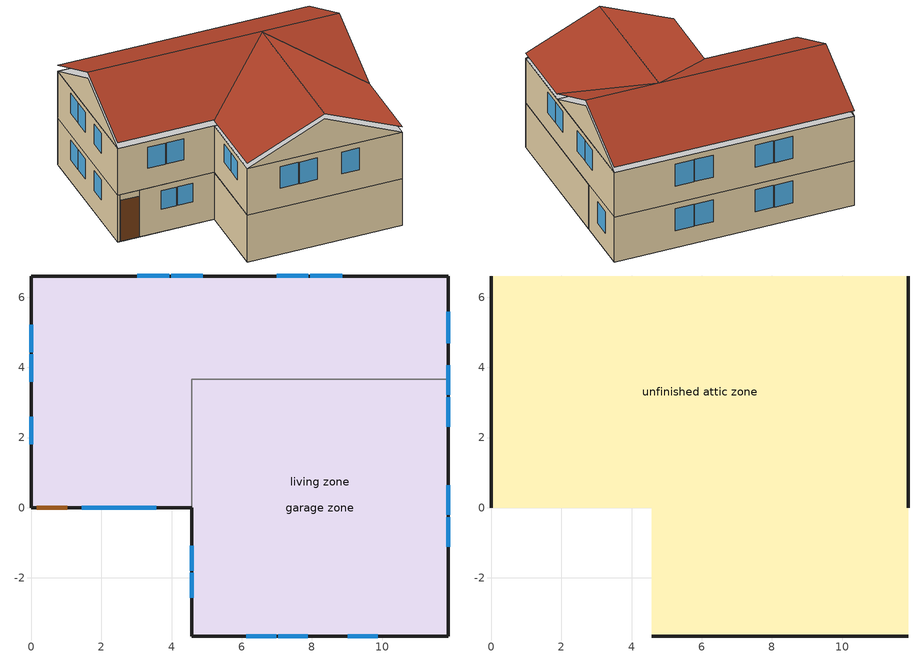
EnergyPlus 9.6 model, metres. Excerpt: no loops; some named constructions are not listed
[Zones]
garage zone
 floor foundation (FloorFndGrndUnfinSlab): 4.57,-3.66 4.57,3.66 11.89,3.66 11.89,-3.66 z0
 wall outside (WallExtUninsUnfin): 4.57,0 4.57,-3.66 11.89,-3.66 11.89,3.66 z0:2.44
 wall to living zone (WallIntFinInsUnfin Reversed): 11.89,3.66 4.57,3.66 4.57,0 z0:2.44
living zone
 floor to garage zone (FloorFinInsUnfin): 11.89,3.66 11.89,-3.66 4.57,-3.66 4.57,3.66 z2.44
 floor foundation (FloorFndGrndFinSlab): 0,0 0,6.6 11.89,6.6 11.89,3.66 4.57,3.66 4.57,0 z0
 wall outside (WallExtInsFin): 11.89,3.66 11.89,6.6 0,6.6 0,0 0.13,0 1.05,0 4.57,0 z0:2.44; 0,6.6 0,0 4.57,0 4.57,-3.66 11.89,-3.66 11.89,6.6 0,6.6 z2.44:4.88
 window (WindowConstruction): 11.89,4.68 11.89,5.58 z0.94:2.13; 2.06,0 2.78,0 / 2.84,0 3.56,0 z1.18:2.13; 0,5.21 0,4.43 / 0,4.37 0,3.59 / 0,2.59 0,1.81 z3.54:4.57; 8.86,6.6 7.96,6.6 / 7.89,6.6 6.99,6.6 / 4.9,6.6 3.99,6.6 / 3.93,6.6 3.03,6.6 z3.37:4.57; 11.89,-1.11 11.89,-0.27 / 11.89,-0.21 11.89,0.63 / 11.89,2.31 11.89,3.15 / 11.89,3.21 11.89,4.05 / 6.13,-3.66 6.98,-3.66 / 7.04,-3.66 7.89,-3.66 / 9.03,-3.66 9.87,-3.66 z3.45:4.57; 4.57,-1.09 4.57,-1.8 / 4.57,-1.86 4.57,-2.57 z3.63:4.57; 1.44,0 2.26,0 / 2.32,0 3.13,0 z3.48:4.57; 0,5.21 0,4.43 / 0,4.37 0,3.59 / 0,2.59 0,1.81 z1.1:2.13; 8.86,6.6 7.96,6.6 / 7.89,6.6 6.99,6.6 / 4.9,6.6 3.99,6.6 / 3.93,6.6 3.03,6.6 z0.93:2.13
 door (Door): 0.15,0 1.02,0 z0:2.13
unfinished attic zone
 floor to living zone (FloorFinInsUnfinAttic): 11.89,6.6 11.89,0 0,0 0,6.6 z4.88; 4.57,-3.66 4.57,0 11.89,0 11.89,-3.66 z4.88
 wall outside (WallExtUninsUnfin): 0,3.3,6.53 0,6.6,4.88 0,0,4.88; 11.89,3.3,6.53 11.89,0,4.88 11.89,6.6,4.88; 4.57,-3.66,4.88 11.89,-3.66,4.88 8.23,-3.66,6.52
 roof outside (RoofUnfinInsExt): 0,3.3,6.83 11.89,3.3,6.83 11.89,6.6,5.18 0,6.6,5.18; 4.57,0,5.15 4.57,-3.66,5.15 8.23,-3.66,6.79 8.23,3.28,6.79; 11.89,0,5.15 8.23,3.28,6.79 8.23,-3.66,6.79 11.89,-3.66,5.15; 0,3.3,6.83 0,0,5.18 4.57,0,5.18 8.23,3.28,6.82 11.89,0,5.18 11.89,3.3,6.83
[Material] Roughness=Rough
Name | Thickness {m} | Conductivity {W/m-K} | Density {kg/m3} | Specific Heat {J/kg-K} | Thermal Absorptance | Solar Absorptance | Visible Absorptance
Drywall 0.5 in. | 0.0127 | 0.160291 | 801 | 837.4 | 0.9 | 0.5 | 0.1
Floor Covering | 0.0127 | 0.0433444 | 54.468 | 1339.84 | 0.9 | 0.9 | 0.7
FloorIns | 0.1397 | 1.90491 | 67.691 | 1210.98 | 0.82 | 0.3 | 0.3
FloorUAAdditionalCeilingIns | 0.196342 | 0.0539976 | 16.02 | 1046.75 | 0.9 | 0.7 | 0.7
FloorUATrussandIns | 0.0889 | 0.0564573 | 50.7834 | 1165.1 | 0.9 | 0.5 | 0.9
RoofSheathing | 0.01905 | 0.115458 | 512.64 | 1214.23 | 0.82 | 0.3 | 0.3
WallSheathing | 0.0127 | 0.115458 | 512.64 | 1214.23 | 0.82 | 0.3 | 0.3
WallStudAndCavity 1 | 0.0889 | 0.0607137 | 162.403 | 1178.92 | 0.82 | 0.3 | 0.82
Wood Floor | 0.015875 | 0.115458 | 544.68 | 1214.23 | 0.9 | 0.7 | 0.7
[Construction]
FloorFinInsUnfin Reversed: Floor Covering, Wood Floor, RoofSheathing, FloorIns
FloorFinInsUnfinAttic Reversed: FloorUAAdditionalCeilingIns, FloorUATrussandIns, Drywall 0.5 in.
WallIntFinInsUnfin: WallSheathing, WallStudAndCavity 1
[Schedule:Day:Interval]
res mv_1 bath exhaust schedule allday1; res mv_1 bath exhaust schedule allday10; res mv_1 bath exhaust schedule allday11; res mv_1 bath exhaust schedule allday12; res mv_1 bath exhaust schedule allday2; res mv_1 bath exhaust schedule allday3; res mv_1 bath exhaust schedule allday4; res mv_1 bath exhaust schedule allday5; res mv_1 bath exhaust schedule allday6; res mv_1 bath exhaust schedule allday7; res mv_1 bath exhaust schedule allday8; res mv_1 bath exhaust schedule allday9: No, 20:00, 0, 21:00, 1, 24:00, 0
res mv_1 bath exhaust schedule summer design; res mv_1 range exhaust schedule summer design: No, 24:00, 1
res mv_1 bath exhaust schedule winter design; res mv_1 range exhaust schedule winter design; Schedule Day 11; Schedule Day 12; Schedule Day 15; Schedule Day 16: No, 24:00, 0
res mv_1 range exhaust schedule allday1; res mv_1 range exhaust schedule allday10; res mv_1 range exhaust schedule allday11; res mv_1 range exhaust schedule allday12; res mv_1 range exhaust schedule allday2; res mv_1 range exhaust schedule allday3; res mv_1 range exhaust schedule allday4; res mv_1 range exhaust schedule allday5; res mv_1 range exhaust schedule allday6; res mv_1 range exhaust schedule allday7; res mv_1 range exhaust schedule allday8; res mv_1 range exhaust schedule allday9: No, 13:00, 0, 14:00, 1, 24:00, 0
res nv_1 availability schedule allday1 on; res nv_1 availability schedule allday1 on 1; res nv_1 availability schedule allday1 on 10; res nv_1 availability schedule allday1 on 11; res nv_1 availability schedule allday1 on 2; res nv_1 availability schedule allday1 on 3; res nv_1 availability schedule allday1 on 4; res nv_1 availability schedule allday1 on 5; res nv_1 availability schedule allday1 on 6; res nv_1 availability schedule allday1 on 7; res nv_1 availability schedule allday1 on 8; res nv_1 availability schedule allday1 on 9: No, 01:00, 1, 02:00, 1, 03:00, 1, 04:00, 1, 05:00, 1, 06:00, 1, 07:00, 1, 08:00, 1, 09:00, 1, 10:00, 1, 11:00, 1, 12:00, 1, 13:00, 1, 14:00, 1, 15:00, 1, 16:00, 1, 17:00, 1, 18:00, 1, 19:00, 1, 20:00, 1, 21:00, 1, 22:00, 1, 23:00, 1, 24:00, 1
res nv_1 temp schedule allday1; res nv_1 temp schedule allday11; res nv_1 temp schedule allday12; res nv_1 temp schedule allday2; res nv_1 temp schedule allday3: No, 24:00, 23.3333
res nv_1 temp schedule allday10; res nv_1 temp schedule allday4; res nv_1 temp schedule allday5: No, 24:00, 21.6667
res nv_1 temp schedule allday6; res nv_1 temp schedule allday7; res nv_1 temp schedule allday8; res nv_1 temp schedule allday9: No, 06:00, 18.3333, 21:00, 21.6667, 24:00, 18.3333
[Schedule:Week:Daily]
res nv_1 avail schedule Week Rule - Apr30-May27: Schedule Day 12, res nv_1 availability schedule allday1 on 4, Schedule Day 12, res nv_1 availability schedule allday1 on 4, Schedule Day 12, res nv_1 availability schedule allday1 on 4, Schedule Day 12, Schedule Day 12, Schedule Day 12, Schedule Day 12, Schedule Day 12, Schedule Day 12
res nv_1 avail schedule Week Rule - May28-Jun3: Schedule Day 12, res nv_1 availability schedule allday1 on 4, Schedule Day 12, res nv_1 availability schedule allday1 on 4, Schedule Day 12, res nv_1 availability schedule allday1 on 5, Schedule Day 12, Schedule Day 12, Schedule Day 12, Schedule Day 12, Schedule Day 12, Schedule Day 12
res nv_1 avail schedule Week Rule - Jun4-Jul1: Schedule Day 12, res nv_1 availability schedule allday1 on 5, Schedule Day 12, res nv_1 availability schedule allday1 on 5, Schedule Day 12, res nv_1 availability schedule allday1 on 5, Schedule Day 12, Schedule Day 12, Schedule Day 12, Schedule Day 12, Schedule Day 12, Schedule Day 12
res nv_1 avail schedule Week Rule - Jul2-Jul29: Schedule Day 12, res nv_1 availability schedule allday1 on 6, Schedule Day 12, res nv_1 availability schedule allday1 on 6, Schedule Day 12, res nv_1 availability schedule allday1 on 6, Schedule Day 12, Schedule Day 12, Schedule Day 12, Schedule Day 12, Schedule Day 12, Schedule Day 12
res nv_1 avail schedule Week Rule - Jul30-Aug5: Schedule Day 12, res nv_1 availability schedule allday1 on 6, Schedule Day 12, res nv_1 availability schedule allday1 on 7, Schedule Day 12, res nv_1 availability schedule allday1 on 7, Schedule Day 12, Schedule Day 12, Schedule Day 12, Schedule Day 12, Schedule Day 12, Schedule Day 12
res nv_1 avail schedule Week Rule - Aug6-Aug26: Schedule Day 12, res nv_1 availability schedule allday1 on 7, Schedule Day 12, res nv_1 availability schedule allday1 on 7, Schedule Day 12, res nv_1 availability schedule allday1 on 7, Schedule Day 12, Schedule Day 12, Schedule Day 12, Schedule Day 12, Schedule Day 12, Schedule Day 12
res nv_1 avail schedule Week Rule - Aug27-Sep2: Schedule Day 12, res nv_1 availability schedule allday1 on 7, Schedule Day 12, res nv_1 availability schedule allday1 on 7, Schedule Day 12, res nv_1 availability schedule allday1 on 8, Schedule Day 12, Schedule Day 12, Schedule Day 12, Schedule Day 12, Schedule Day 12, Schedule Day 12
res nv_1 avail schedule Week Rule - Sep3-Sep30: Schedule Day 12, res nv_1 availability schedule allday1 on 8, Schedule Day 12, res nv_1 availability schedule allday1 on 8, Schedule Day 12, res nv_1 availability schedule allday1 on 8, Schedule Day 12, Schedule Day 12, Schedule Day 12, Schedule Day 12, Schedule Day 12, Schedule Day 12
res nv_1 avail schedule Week Rule - Oct1-Oct28: Schedule Day 12, res nv_1 availability schedule allday1 on 9, Schedule Day 12, res nv_1 availability schedule allday1 on 9, Schedule Day 12, res nv_1 availability schedule allday1 on 9, Schedule Day 12, Schedule Day 12, Schedule Day 12, Schedule Day 12, Schedule Day 12, Schedule Day 12
res nv_1 avail schedule Week Rule - Oct29-Nov4: Schedule Day 12, res nv_1 availability schedule allday1 on 9, Schedule Day 12, res nv_1 availability schedule allday1 on 10, Schedule Day 12, res nv_1 availability schedule allday1 on 10, Schedule Day 12, Schedule Day 12, Schedule Day 12, Schedule Day 12, Schedule Day 12, Schedule Day 12
res nv_1 avail schedule Week Rule - Nov5-Nov25: Schedule Day 12, res nv_1 availability schedule allday1 on 10, Schedule Day 12, res nv_1 availability schedule allday1 on 10, Schedule Day 12, res nv_1 availability schedule allday1 on 10, Schedule Day 12, Schedule Day 12, Schedule Day 12, Schedule Day 12, Schedule Day 12, Schedule Day 12
res nv_1 avail schedule Week Rule - Nov26-Dec2: Schedule Day 12, res nv_1 availability schedule allday1 on 10, Schedule Day 12, res nv_1 availability schedule allday1 on 10, Schedule Day 12, res nv_1 availability schedule allday1 on 11, Schedule Day 12, Schedule Day 12, Schedule Day 12, Schedule Day 12, Schedule Day 12, Schedule Day 12
res nv_1 avail schedule Week Rule - Dec3-Dec31: Schedule Day 12, res nv_1 availability schedule allday1 on 11, Schedule Day 12, res nv_1 availability schedule allday1 on 11, Schedule Day 12, res nv_1 availability schedule allday1 on 11, Schedule Day 12, Schedule Day 12, Schedule Day 12, Schedule Day 12, Schedule Day 12, Schedule Day 12
res nv_1 temp schedule Week Rule - Jan1-Jan28: res nv_1 temp schedule allday1, res nv_1 temp schedule allday1, res nv_1 temp schedule allday1, res nv_1 temp schedule allday1, res nv_1 temp schedule allday1, res nv_1 temp schedule allday1, res nv_1 temp schedule allday1, Schedule Day 11, Schedule Day 11, Schedule Day 11, Schedule Day 11, Schedule Day 11
res nv_1 temp schedule Week Rule - Jan29-Feb4: res nv_1 temp schedule allday1, res nv_1 temp schedule allday1, res nv_1 temp schedule allday1, res nv_1 temp schedule allday2, res nv_1 temp schedule allday2, res nv_1 temp schedule allday2, res nv_1 temp schedule allday2, Schedule Day 11, Schedule Day 11, Schedule Day 11, Schedule Day 11, Schedule Day 11
res nv_1 temp schedule Week Rule - Feb5-Feb25: res nv_1 temp schedule allday2, res nv_1 temp schedule allday2, res nv_1 temp schedule allday2, res nv_1 temp schedule allday2, res nv_1 temp schedule allday2, res nv_1 temp schedule allday2, res nv_1 temp schedule allday2, Schedule Day 11, Schedule Day 11, Schedule Day 11, Schedule Day 11, Schedule Day 11
res nv_1 temp schedule Week Rule - Feb26-Mar4: res nv_1 temp schedule allday2, res nv_1 temp schedule allday2, res nv_1 temp schedule allday2, res nv_1 temp schedule allday3, res nv_1 temp schedule allday3, res nv_1 temp schedule allday3, res nv_1 temp schedule allday3, Schedule Day 11, Schedule Day 11, Schedule Day 11, Schedule Day 11, Schedule Day 11
res nv_1 temp schedule Week Rule - Mar5-Mar25: res nv_1 temp schedule allday3, res nv_1 temp schedule allday3, res nv_1 temp schedule allday3, res nv_1 temp schedule allday3, res nv_1 temp schedule allday3, res nv_1 temp schedule allday3, res nv_1 temp schedule allday3, Schedule Day 11, Schedule Day 11, Schedule Day 11, Schedule Day 11, Schedule Day 11
res nv_1 temp schedule Week Rule - Mar26-Apr1: res nv_1 temp schedule allday3, res nv_1 temp schedule allday3, res nv_1 temp schedule allday3, res nv_1 temp schedule allday3, res nv_1 temp schedule allday3, res nv_1 temp schedule allday3, res nv_1 temp schedule allday4, Schedule Day 11, Schedule Day 11, Schedule Day 11, Schedule Day 11, Schedule Day 11
res nv_1 temp schedule Week Rule - Apr2-Apr29: res nv_1 temp schedule allday4, res nv_1 temp schedule allday4, res nv_1 temp schedule allday4, res nv_1 temp schedule allday4, res nv_1 temp schedule allday4, res nv_1 temp schedule allday4, res nv_1 temp schedule allday4, Schedule Day 11, Schedule Day 11, Schedule Day 11, Schedule Day 11, Schedule Day 11
res nv_1 temp schedule Week Rule - Apr30-May6: res nv_1 temp schedule allday4, res nv_1 temp schedule allday5, res nv_1 temp schedule allday5, res nv_1 temp schedule allday5, res nv_1 temp schedule allday5, res nv_1 temp schedule allday5, res nv_1 temp schedule allday5, Schedule Day 11, Schedule Day 11, Schedule Day 11, Schedule Day 11, Schedule Day 11
res nv_1 temp schedule Week Rule - May7-May27: res nv_1 temp schedule allday5, res nv_1 temp schedule allday5, res nv_1 temp schedule allday5, res nv_1 temp schedule allday5, res nv_1 temp schedule allday5, res nv_1 temp schedule allday5, res nv_1 temp schedule allday5, Schedule Day 11, Schedule Day 11, Schedule Day 11, Schedule Day 11, Schedule Day 11
res nv_1 temp schedule Week Rule - May28-Jun3: res nv_1 temp schedule allday5, res nv_1 temp schedule allday5, res nv_1 temp schedule allday5, res nv_1 temp schedule allday5, res nv_1 temp schedule allday6, res nv_1 temp schedule allday6, res nv_1 temp schedule allday6, Schedule Day 11, Schedule Day 11, Schedule Day 11, Schedule Day 11, Schedule Day 11
res nv_1 temp schedule Week Rule - Jun4-Jun24: res nv_1 temp schedule allday6, res nv_1 temp schedule allday6, res nv_1 temp schedule allday6, res nv_1 temp schedule allday6, res nv_1 temp schedule allday6, res nv_1 temp schedule allday6, res nv_1 temp schedule allday6, Schedule Day 11, Schedule Day 11, Schedule Day 11, Schedule Day 11, Schedule Day 11
res nv_1 temp schedule Week Rule - Jun25-Jul1: res nv_1 temp schedule allday6, res nv_1 temp schedule allday6, res nv_1 temp schedule allday6, res nv_1 temp schedule allday6, res nv_1 temp schedule allday6, res nv_1 temp schedule allday6, res nv_1 temp schedule allday7, Schedule Day 11, Schedule Day 11, Schedule Day 11, Schedule Day 11, Schedule Day 11
res nv_1 temp schedule Week Rule - Jul2-Jul29: res nv_1 temp schedule allday7, res nv_1 temp schedule allday7, res nv_1 temp schedule allday7, res nv_1 temp schedule allday7, res nv_1 temp schedule allday7, res nv_1 temp schedule allday7, res nv_1 temp schedule allday7, Schedule Day 11, Schedule Day 11, Schedule Day 11, Schedule Day 11, Schedule Day 11
res nv_1 temp schedule Week Rule - Jul30-Aug5: res nv_1 temp schedule allday7, res nv_1 temp schedule allday7, res nv_1 temp schedule allday8, res nv_1 temp schedule allday8, res nv_1 temp schedule allday8, res nv_1 temp schedule allday8, res nv_1 temp schedule allday8, Schedule Day 11, Schedule Day 11, Schedule Day 11, Schedule Day 11, Schedule Day 11
res nv_1 temp schedule Week Rule - Aug6-Aug26: res nv_1 temp schedule allday8, res nv_1 temp schedule allday8, res nv_1 temp schedule allday8, res nv_1 temp schedule allday8, res nv_1 temp schedule allday8, res nv_1 temp schedule allday8, res nv_1 temp schedule allday8, Schedule Day 11, Schedule Day 11, Schedule Day 11, Schedule Day 11, Schedule Day 11
res nv_1 temp schedule Week Rule - Aug27-Sep2: res nv_1 temp schedule allday8, res nv_1 temp schedule allday8, res nv_1 temp schedule allday8, res nv_1 temp schedule allday8, res nv_1 temp schedule allday8, res nv_1 temp schedule allday9, res nv_1 temp schedule allday9, Schedule Day 11, Schedule Day 11, Schedule Day 11, Schedule Day 11, Schedule Day 11
res nv_1 temp schedule Week Rule - Sep3-Sep30: res nv_1 temp schedule allday9, res nv_1 temp schedule allday9, res nv_1 temp schedule allday9, res nv_1 temp schedule allday9, res nv_1 temp schedule allday9, res nv_1 temp schedule allday9, res nv_1 temp schedule allday9, Schedule Day 11, Schedule Day 11, Schedule Day 11, Schedule Day 11, Schedule Day 11
res nv_1 temp schedule Week Rule - Oct1-Oct28: res nv_1 temp schedule allday10, res nv_1 temp schedule allday10, res nv_1 temp schedule allday10, res nv_1 temp schedule allday10, res nv_1 temp schedule allday10, res nv_1 temp schedule allday10, res nv_1 temp schedule allday10, Schedule Day 11, Schedule Day 11, Schedule Day 11, Schedule Day 11, Schedule Day 11
res nv_1 temp schedule Week Rule - Oct29-Nov4: res nv_1 temp schedule allday10, res nv_1 temp schedule allday10, res nv_1 temp schedule allday10, res nv_1 temp schedule allday11, res nv_1 temp schedule allday11, res nv_1 temp schedule allday11, res nv_1 temp schedule allday11, Schedule Day 11, Schedule Day 11, Schedule Day 11, Schedule Day 11, Schedule Day 11
res nv_1 temp schedule Week Rule - Nov5-Nov25: res nv_1 temp schedule allday11, res nv_1 temp schedule allday11, res nv_1 temp schedule allday11, res nv_1 temp schedule allday11, res nv_1 temp schedule allday11, res nv_1 temp schedule allday11, res nv_1 temp schedule allday11, Schedule Day 11, Schedule Day 11, Schedule Day 11, Schedule Day 11, Schedule Day 11
res nv_1 temp schedule Week Rule - Nov26-Dec2: res nv_1 temp schedule allday11, res nv_1 temp schedule allday11, res nv_1 temp schedule allday11, res nv_1 temp schedule allday11, res nv_1 temp schedule allday11, res nv_1 temp schedule allday12, res nv_1 temp schedule allday12, Schedule Day 11, Schedule Day 11, Schedule Day 11, Schedule Day 11, Schedule Day 11
res nv_1 temp schedule Week Rule - Dec3-Dec31: res nv_1 temp schedule allday12, res nv_1 temp schedule allday12, res nv_1 temp schedule allday12, res nv_1 temp schedule allday12, res nv_1 temp schedule allday12, res nv_1 temp schedule allday12, res nv_1 temp schedule allday12, Schedule Day 11, Schedule Day 11, Schedule Day 11, Schedule Day 11, Schedule Day 11
